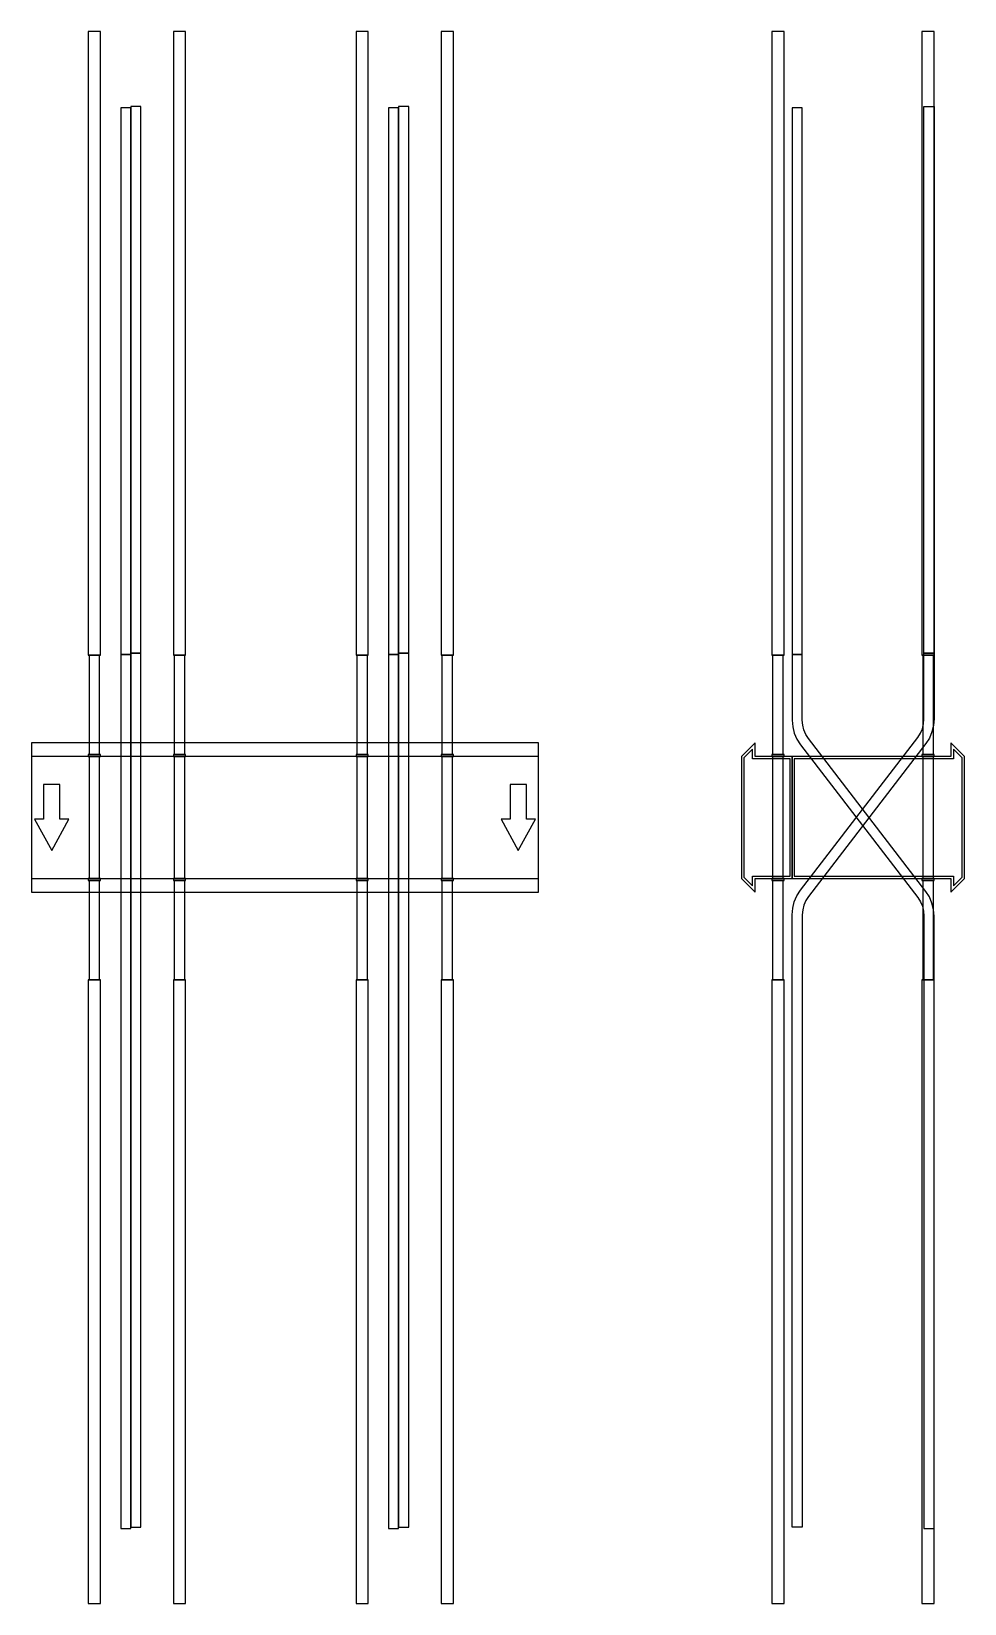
# Model space of a CAD drawing. Extents: x 0 to 920, y -775 to 775.
import ezdxf

# ---------------------------------------------------------------- set-up
doc = ezdxf.new("R2010")
doc.units = 0
doc.layers.add('Halfen', color=7, linetype='CONTINUOUS')

msp = doc.modelspace()

# ---------------------------------------------------------------- linework, layer by layer
at = {"layer": 'Halfen', "color": 7}
for points in [[(68, 160), (68, 775), (56, 775), (56, 160)], [(152, 160), (152, 775), (140, 775), (140, 160)], [(332, 160), (332, 775), (320, 775), (320, 160)], [(416, 160), (416, 775), (404, 775), (404, 160)], [(742, 160), (742, 775), (730, 775), (730, 160)], [(890, 160), (890, 775), (878, 775), (878, 160)], [(98, 160.757), (98, 699.757), (88, 699.757), (88, 160.757)], [(108, 161.923), (108, 700.923), (98, 700.923), (98, 161.923)], [(362, 160.757), (362, 699.757), (352, 699.757), (352, 160.757)], [(372, 161.923), (372, 700.923), (362, 700.923), (362, 161.923)], [(760, 160.757), (760, 699.757), (750, 699.757), (750, 160.757)], [(880, 161.923), (880, 700.923), (890, 700.923), (890, 161.923)], [(67.25, 62), (67.25, 160), (56.75, 160), (56.75, 62)], [(98, -700.923), (98, 160.757), (88, 160.757), (88, -700.923)], [(108, -699.757), (108, 161.923), (98, 161.923), (98, -699.757)], [(151.25, 62), (151.25, 160), (140.75, 160), (140.75, 62)], [(331.25, 62), (331.25, 160), (320.75, 160), (320.75, 62)], [(362, -700.923), (362, 160.757), (352, 160.757), (352, -700.923)], [(372, -699.757), (372, 161.923), (362, 161.923), (362, -699.757)], [(415.25, 62), (415.25, 160), (404.75, 160), (404.75, 62)], [(741.25, 62), (741.25, 160), (730.75, 160), (730.75, 62)], [(750, -699.757), (750, -96.007), (750.534, -89.492), (752.123, -83.15), (754.723, -77.152), (758.266, -71.657), (873.801, 78.911), (876.458, 83.032), (878.408, 87.53), (879.599, 92.287), (880, 97.174), (880, 161.923), (890, 161.923), (890, 97.174), (889.466, 90.658), (887.877, 84.316), (885.277, 78.318), (881.734, 72.823), (766.199, -77.745), (763.542, -81.866), (761.592, -86.364), (760.401, -91.121), (760, -96.007), (760, -699.757)], [(890, -700.923), (890, -97.174), (889.466, -90.658), (887.877, -84.316), (885.277, -78.318), (881.734, -72.823), (766.199, 77.745), (763.542, 81.865), (761.592, 86.364), (760.401, 91.121), (760, 96.007), (760, 160.757), (750, 160.757), (750, 96.007), (750.534, 89.492), (752.123, 83.15), (754.723, 77.152), (758.266, 71.657), (873.801, -78.911), (876.458, -83.032), (878.408, -87.531), (879.599, -92.287), (880, -97.174), (880, -700.923)], [(889.25, 62), (889.25, 160), (878.75, 160), (878.75, 62)], [(0, -73.5), (500, -73.5), (500, 73.5), (0, 73.5)], [(68, 60), (68, 62), (56, 62), (56, 60)], [(152, 60), (152, 62), (140, 62), (140, 60)], [(332, 60), (332, 62), (320, 62), (320, 60)], [(416, 60), (416, 62), (404, 62), (404, 60)], [(750, -60), (750, 60), (713.5, 60), (713.5, 73.5), (700, 60), (700, -60), (713.5, -73.5), (713.5, -60)], [(748, -58), (748, 58), (711, 58), (711, 67.25), (702.5, 58.75), (702.5, -58.75), (711, -67.25), (711, -58)], [(742, 60), (742, 62), (730, 62), (730, 60)], [(920, -60), (920, 60), (906.5, 73.5), (906.5, 60), (750, 60), (750, -60), (906.5, -60), (906.5, -73.5)], [(917.5, -58.75), (917.5, 58.75), (909, 67.25), (909, 58), (752, 58), (752, -58), (909, -58), (909, -67.25)], [(890, 60), (890, 62), (878, 62), (878, 60)], [(0, -60), (500, -60), (500, 60), (0, 60)], [(67.25, -60), (67.25, 60), (56.75, 60), (56.75, -60)], [(151.25, -60), (151.25, 60), (140.75, 60), (140.75, -60)], [(331.25, -60), (331.25, 60), (320.75, 60), (320.75, -60)], [(415.25, -60), (415.25, 60), (404.75, 60), (404.75, -60)], [(741.25, -60), (741.25, 60), (730.75, 60), (730.75, -60)], [(889.25, -60), (889.25, 60), (878.75, 60), (878.75, -60)], [(20, -32.5), (37, -1.5), (28, -1.5), (28, 32.5), (12, 32.5), (12, -1.5), (3, -1.5)], [(480, -32.5), (497, -1.5), (488, -1.5), (488, 32.5), (472, 32.5), (472, -1.5), (463, -1.5)], [(68, -62), (68, -60), (56, -60), (56, -62)], [(67.25, -160), (67.25, -62), (56.75, -62), (56.75, -160)], [(152, -62), (152, -60), (140, -60), (140, -62)], [(151.25, -160), (151.25, -62), (140.75, -62), (140.75, -160)], [(332, -62), (332, -60), (320, -60), (320, -62)], [(331.25, -160), (331.25, -62), (320.75, -62), (320.75, -160)], [(416, -62), (416, -60), (404, -60), (404, -62)], [(415.25, -160), (415.25, -62), (404.75, -62), (404.75, -160)], [(742, -62), (742, -60), (730, -60), (730, -62)], [(741.25, -160), (741.25, -62), (730.75, -62), (730.75, -160)], [(890, -62), (890, -60), (878, -60), (878, -62)], [(889.25, -160), (889.25, -62), (878.75, -62), (878.75, -160)], [(68, -775), (68, -160), (56, -160), (56, -775)], [(152, -775), (152, -160), (140, -160), (140, -775)], [(332, -775), (332, -160), (320, -160), (320, -775)], [(416, -775), (416, -160), (404, -160), (404, -775)], [(742, -775), (742, -160), (730, -160), (730, -775)], [(890, -775), (890, -160), (878, -160), (878, -775)]]:
    msp.add_lwpolyline(points, close=True, dxfattribs=at)

doc.saveas('drawing.dxf')
